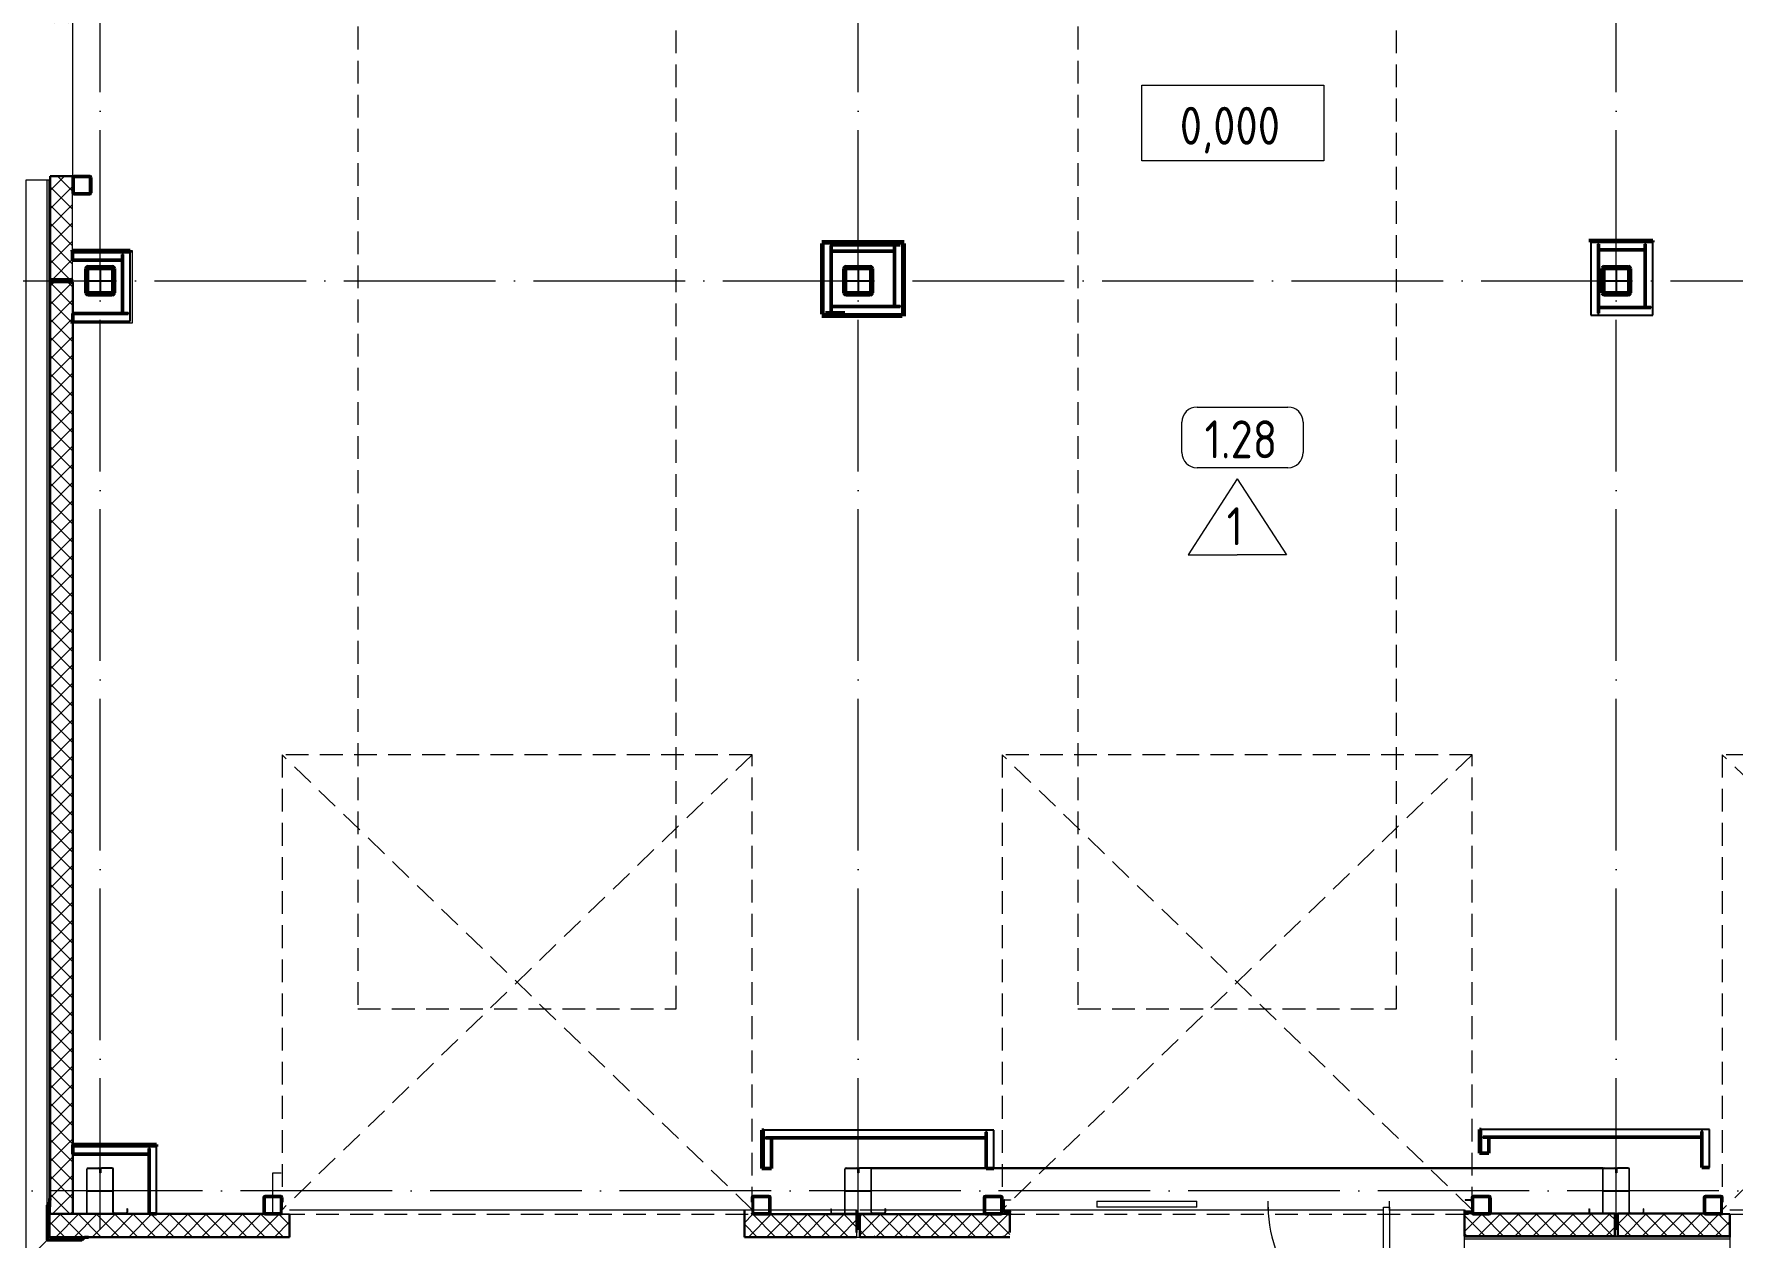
# Model space of a CAD drawing. Header units: millimetres. Extents: x 2559584 to 2748503, y -688364 to -611007.
# Drawn here: x 2680349 to 2691550, y -641851 to -633920 of the extents above; entities that cross this region are included whole.
import ezdxf

# ---------------------------------------------------------------- set-up
doc = ezdxf.new("R2010")
doc.units = ezdxf.units.MM
doc.header["$LTSCALE"] = 50
for name, pattern in [('_ШПТ__20_т__2_5__Линия сетки', [25, 20, -2.5, 0, -2.5]), ('_ШТР__3__1_5_', [4.5, 3, -1.5]), ('CENTER', [50.8, 31.75, -6.35, 6.35, -6.35]), ('GOST2.303 5', [24, 20, -1.5, 1, -1.5])]:
    doc.linetypes.add(name, pattern=pattern)
for name, color, linetype, lineweight in [('A-Wall', 113, 'Continuous', 50), ('G-ANNO-TTLB', 7, 'Continuous', 30), ('Высотные отметки', 7, 'Continuous', 9), ('Марки помещений', 7, 'Continuous', 20), ('Обобщенные модели', 7, 'Continuous', 18), ('ОСИ', 251, 'CENTER', 18), ('Перекрытия', 7, 'Continuous', 18), ('Размерные', 45, 'Continuous', 15), ('Размеры', 7, 'Continuous', 9), ('Средние', 142, 'Continuous', 30), ('Стены разрез', 7, 'Continuous', 30), ('Стены штриховка', 7, 'Continuous', 30), ('Типовые аннотации', 7, 'Continuous', 18)]:
    doc.layers.add(name, color=color, linetype=linetype, lineweight=lineweight)
doc.layers.add('Вспомогательные', color=6, linetype='Continuous', plot=False)
for name, color, linetype, lineweight, true_color in [('Двери', 7, 'Continuous', 9, 0x804000), ('Импосты витража', 7, 'Continuous', 9, 0x004080), ('Каркас_Импост', 7, 'Continuous', 9, 0x804000), ('Линии', 7, 'Continuous', 9, 0x00a600), ('Несущие колонны', 7, 'Continuous', 18, 0x800040), ('Панель', 7, 'Continuous', 9, 0x804000)]:
    doc.layers.add(name, color=color, linetype=linetype, lineweight=lineweight, true_color=true_color)
doc.layers.add('расположение плит', color=7, linetype='Continuous')
doc.styles.add('GOST Common_1', font='GOST_Common.ttf', dxfattribs={"width": 0.9, "height": 250})
pattern_1 = [(45, (0, -30), (-60.1041, 60.1041), []), (135, (0, -30), (-60.1041, -60.1041), [])]

# ---------------------------------------------------------------- blocks, each defined once
blk = doc.blocks.new('243_КолоннаНесущая_Труба_ГОСТ 30245-2003 - 120x120x5-1166357-_О__L1_0_000_')
at = {"layer": 'Несущие колонны', "color": 7, "lineweight": 40}
for p, q in [((-60, 51), (-60, 20)), ((-55, -51), (-55, 51)), ((51, 60), (-51, 60)), ((-51, 55), (51, 55)), ((55, 51), (55, -51)), ((60, -51), (60, 51)), ((51, -55), (-51, -55)), ((-51, -60), (51, -60))]:
    blk.add_line(p, q, dxfattribs=at)
for centre, radius, start, end in [((-51, 51), 9, 90, 180), ((-51, 51), 4, 90, 180), ((51, 51), 9, 0, 90), ((51, 51), 4, 0, 90), ((-51, -51), 9, 180, 270), ((-51, -51), 4, 180, 270), ((51, -51), 4, 270, 0), ((51, -51), 9, 270, 360)]:
    blk.add_arc(centre, radius, start, end, dxfattribs=at)
blk = doc.blocks.new('243_КолоннаНесущая_Труба_ГОСТ 30245-2003 - 120x120x5-V5-_О__L1_0_000_')
at = {"layer": 'Несущие колонны', "color": 7, "lineweight": 40}
for p, q in [((-60, 51), (-60, -51)), ((-55, -51), (-55, 51)), ((51, 60), (-51, 60)), ((-51, 55), (51, 55)), ((55, 51), (55, -51)), ((60, 20), (60, 51)), ((51, -55), (-51, -55)), ((-51, -60), (51, -60))]:
    blk.add_line(p, q, dxfattribs=at)
for centre, radius, start, end in [((-51, 51), 9, 90, 180), ((-51, 51), 4, 90, 180), ((51, 51), 9, 0, 90), ((51, 51), 4, 0, 90), ((-51, -51), 9, 180, 270), ((-51, -51), 4, 180, 270), ((51, -51), 4, 270, 0), ((51, -51), 9, 270, 360)]:
    blk.add_arc(centre, radius, start, end, dxfattribs=at)
blk = doc.blocks.new('243_КолоннаНесущая_Труба_ГОСТ 30245-2003 - 120x120x5-1167948-_О__L1_0_000_')
at = {"layer": 'Несущие колонны', "color": 7, "lineweight": 40}
for p, q in [((-60, 51), (-60, -51)), ((-55, -51), (-55, 51)), ((51, 60), (-51, 60)), ((-51, 55), (51, 55)), ((55, 51), (55, -51)), ((60, -51), (60, 51)), ((51, -55), (-51, -55)), ((-51, -60), (51, -60))]:
    blk.add_line(p, q, dxfattribs=at)
for centre, radius, start, end in [((-51, 51), 9, 90, 180), ((-51, 51), 4, 90, 180), ((51, 51), 9, 0, 90), ((51, 51), 4, 0, 90), ((-51, -51), 9, 180, 270), ((-51, -51), 4, 180, 270), ((51, -51), 9, 270, 360), ((51, -51), 4, 270, 0)]:
    blk.add_arc(centre, radius, start, end, dxfattribs=at)
blk = doc.blocks.new('190_ФЭ_Цоколь_Типовой - ФЭ-Ц1_140х80-1285203-_О__L1_0_000_')
at = {"layer": 'Обобщенные модели'}
for p, q in [((-433, 6695), (-415, 6695)), ((-433, -433), (-433, 6695)), ((-415, 6695), (-295, 6695)), ((-295, 6695), (-281, 6695)), ((-295, -65), (-295, 6695)), ((-281, 6695), (-278, 6695)), ((-281, -51), (-281, 6695)), ((-278, 6695), (-275, 6695)), ((-278, -22), (-278, 6695)), ((-275, -22), (-275, 6695)), ((-281, -281), (-281, -52)), ((-278, -278), (-278, -49)), ((-275, -275), (-275, -32)), ((-295, -295), (-415, -415)), ((-281, -281), (-294, -294)), ((-278, -278), (-281, -281)), ((-275, -275), (-278, -278)), ((-415, -415), (-433, -433))]:
    blk.add_line(p, q, dxfattribs=at)
blk = doc.blocks.new('190_ФЭ_Цоколь_Типовой - ФЭ-Ц1_140х80-1505001-_О__L1_0_000_')
at = {"layer": 'Обобщенные модели'}
for p, q in [((4250, -278), (4250, -275)), ((6000, -275), (4250, -275)), ((4250, -281), (4250, -278)), ((6000, -278), (4250, -278)), ((6000, -281), (4250, -281)), ((4250, -295), (4250, -281)), ((4250, -415), (4250, -295)), ((6000, -295), (4250, -295)), ((6000, -275), (6000, -278)), ((6000, -278), (6000, -281)), ((6000, -281), (6000, -295)), ((6000, -295), (6000, -415)), ((4250, -433), (4250, -415)), ((6000, -433), (4250, -433)), ((6000, -415), (6000, -433))]:
    blk.add_line(p, q, dxfattribs=at)
blk = doc.blocks.new('190_ФЭ_Стена_Стык угловой внешний фигурный - ФЭ-У1_230х230-1307890-_О__L1_0_000_')
at = {"layer": 'Обобщенные модели', "lineweight": 9}
h = blk.add_hatch(dxfattribs=at)
h.set_pattern_fill('FP_6', color=256, style=0, pattern_type=2)
h.set_pattern_definition([(45, (0, 0), (-106.066, 106.066), [])])
h.paths.add_polyline_path([(-231, -295), (-65, -295), (-48, -278), (-48, -277), (-65, -294), (-294, -294), (-294, -65), (-277, -48), (-278, -48), (-295, -65), (-295, -295)], flags=0)
h.paths.add_polyline_path([(-23, -276), (-22, -275), (-32, -276)], flags=0)
h.paths.add_polyline_path([(-276, -32), (-275, -32), (-276, -23)], flags=0)
at = {"layer": 'Обобщенные модели', "lineweight": 40}
for p, q in [((-278, -48), (-295, -65)), ((-295, -65), (-295, -295)), ((-294, -65), (-277, -48)), ((-294, -294), (-294, -65)), ((-275, -22), (-278, -22)), ((-278, -22), (-278, -48)), ((-277, -48), (-277, -23)), ((-277, -23), (-276, -23)), ((-276, -23), (-276, -32)), ((-276, -32), (-275, -32)), ((-275, -32), (-275, -22)), ((-295, -295), (-65, -295)), ((-65, -294), (-294, -294)), ((-48, -277), (-65, -294)), ((-65, -295), (-48, -278)), ((-23, -277), (-48, -277)), ((-48, -278), (-22, -278)), ((-22, -275), (-32, -275)), ((-32, -275), (-32, -276)), ((-32, -276), (-23, -276)), ((-23, -276), (-23, -277)), ((-22, -278), (-22, -275))]:
    blk.add_line(p, q, dxfattribs=at)
blk = doc.blocks.new('Прямоугольный импост - 20х150 мм_Утеплитель_Наружный-1317557-_О__L1_0_000_')
at = {"layer": 'Импосты витража'}
h = blk.add_hatch(dxfattribs=at)
h.set_pattern_fill('FP_8', style=0, pattern_type=2)
h.set_pattern_definition([(225, (6000, -200), (60.1041, -60.1041), []), (135, (6000, -200), (-60.1041, -60.1041), [])])
h.paths.add_polyline_path([(10, -75), (-10, -75), (-10, 75), (10, 75)], flags=0)
at = {"layer": 'Импосты витража', "color": 7, "lineweight": 18}
for p, q in [((-10, 75), (10, 75)), ((-10, -75), (-10, 75)), ((10, 75), (10, -75)), ((10, -75), (-10, -75))]:
    blk.add_line(p, q, dxfattribs=at)
blk = doc.blocks.new('Прямоугольный импост - 20х150 мм_Утеплитель_Наружный-V13-_О__L1_0_000_')
at = {"layer": 'Импосты витража'}
h = blk.add_hatch(dxfattribs=at)
h.set_pattern_fill('FP_9', style=0, pattern_type=2)
h.set_pattern_definition([(315, (-5000, -200), (60.1041, 60.1041), []), (225, (-5000, -200), (60.1041, -60.1041), [])])
h.paths.add_polyline_path([(10, 75), (10, -75), (-10, -75), (-10, 75)], flags=0)
at = {"layer": 'Импосты витража', "color": 7, "lineweight": 18}
for p, q in [((-10, 75), (10, 75)), ((-10, -75), (-10, 75)), ((10, 75), (10, -75)), ((10, -75), (-10, -75))]:
    blk.add_line(p, q, dxfattribs=at)
blk = doc.blocks.new('Прямоугольный импост - 20х150 мм_Утеплитель_Наружный-V14-_О__L1_0_000_')
at = {"layer": 'Импосты витража'}
h = blk.add_hatch(dxfattribs=at)
h.set_pattern_fill('FP_10', style=0, pattern_type=2)
h.set_pattern_definition([(315, (-10000, -200), (60.1041, 60.1041), []), (225, (-10000, -200), (60.1041, -60.1041), [])])
h.paths.add_polyline_path([(10, 75), (10, -75), (-10, -75), (-10, 75)], flags=0)
at = {"layer": 'Импосты витража', "color": 7, "lineweight": 18}
for p, q in [((-10, 75), (10, 75)), ((-10, -75), (-10, 75)), ((10, 75), (10, -75)), ((10, -75), (-10, -75))]:
    blk.add_line(p, q, dxfattribs=at)
blk = doc.blocks.new('050_Марка_Помещение_ОдноЗначение - Номер в прямоугольнике-676399-_О__L1_0_000_')
at = {"layer": 'Типовые аннотации', "color": 0, "lineweight": 9}
for p, q in [((-3, 2), (3, 2)), ((-4, -1), (-4, 1)), ((4, 1), (4, -1)), ((3, -2), (-3, -2))]:
    blk.add_line(p, q, dxfattribs=at)
for centre, start, end in [((-3, 1), 90, 180), ((3, 1), 360, 90), ((-3, -1), 180, 270), ((3, -1), 270, 0)]:
    blk.add_arc(centre, 1, start, end, dxfattribs=at)
blk = doc.blocks.new('Высотные отметки - Рамка-5093-_О__L1_0_000_')
at = {"layer": 'Типовые аннотации', "color": 0, "lineweight": 9}
for p, q in [((-6, 0), (-6, 5)), ((-6, 5), (6, 5)), ((6, 5), (6, 0)), ((6, 0), (-6, 0))]:
    blk.add_line(p, q, dxfattribs=at)
blk = doc.blocks.new('к2')
at = {"color": 0, "linetype": 'Continuous', "lineweight": 60, "ltscale": 150}
for p, q in [((4137508, 536606), (4137508, 536766)), ((4137513, 536606), (4137513, 536766)), ((4137518, 536776), (4137678, 536776)), ((4137518, 536771), (4137678, 536771)), ((4137683, 536766), (4137683, 536606)), ((4137688, 536766), (4137688, 536606)), ((4137678, 536601), (4137518, 536601)), ((4137678, 536596), (4137518, 536596))]:
    blk.add_line(p, q, dxfattribs=at)
at = {"color": 0, "linetype": 'GOST2.303 5', "lineweight": 25, "ltscale": 150}
for p, q in [((4137598, 536778), (4137598, 536594)), ((4137506, 536686), (4137690, 536686))]:
    blk.add_line(p, q, dxfattribs=at)
at = {"color": 0, "linetype": 'Continuous', "lineweight": 60, "ltscale": 150}
for centre, radius, start, end in [((4137518, 536766), 10, 90, 180), ((4137518, 536766), 5, 90, 180), ((4137678, 536766), 10, 0, 90), ((4137678, 536766), 5, 0, 90), ((4137518, 536606), 10, 180, 270), ((4137518, 536606), 5, 180, 270), ((4137678, 536606), 5, 270, 0), ((4137678, 536606), 10, 270, 0)]:
    blk.add_arc(centre, radius, start, end, dxfattribs=at)
at = {"layer": 'Вспомогательные', "color": 0, "ltscale": 10}
blk.add_line((4137513, 536686), (4137683, 536686), dxfattribs=at)
blk = doc.blocks.new('к1')
at = {"color": 0, "linetype": 'ByBlock', "lineweight": -2, "ltscale": 200}
for p, q in [((4142418, 542806), (4142418, 542828)), ((4142418, 542806), (4142421, 542806)), ((4142421, 542806), (4142421, 542828)), ((4142426, 542836), (4142505, 542836)), ((4142426, 542833), (4142505, 542833)), ((4142510, 542828), (4142510, 542544)), ((4142513, 542828), (4142513, 542544)), ((4142683, 542828), (4142683, 542544)), ((4142686, 542828), (4142686, 542544)), ((4142770, 542836), (4142691, 542836)), ((4142770, 542833), (4142691, 542833)), ((4142775, 542806), (4142775, 542828)), ((4142778, 542806), (4142775, 542806)), ((4142778, 542806), (4142778, 542828)), ((4142594, 542544), (4142594, 542567)), ((4142594, 542567), (4142597, 542567)), ((4142597, 542544), (4142597, 542567)), ((4142599, 542544), (4142599, 542567)), ((4142602, 542567), (4142599, 542567)), ((4142602, 542544), (4142602, 542567)), ((4142518, 542539), (4142589, 542539)), ((4142518, 542536), (4142589, 542536)), ((4142678, 542539), (4142607, 542539)), ((4142678, 542536), (4142607, 542536))]:
    blk.add_line(p, q, dxfattribs=at)
for centre, radius, start, end in [((4142426, 542828), 8, 90, 180), ((4142426, 542828), 5, 90, 180), ((4142505, 542828), 8, 0, 90), ((4142505, 542828), 5, 0, 90), ((4142691, 542828), 8, 90, 180), ((4142691, 542828), 5, 90, 180), ((4142770, 542828), 8, 0, 90), ((4142770, 542828), 5, 0, 90), ((4142518, 542544), 8, 180, 270), ((4142518, 542544), 5, 180, 270), ((4142589, 542544), 8, 270, 0), ((4142589, 542544), 5, 270, 0), ((4142607, 542544), 8, 180, 270), ((4142607, 542544), 5, 180, 270), ((4142678, 542544), 5, 270, 0), ((4142678, 542544), 8, 270, 0)]:
    blk.add_arc(centre, radius, start, end, dxfattribs=at)
at = {"layer": 'Вспомогательные', "color": 0, "ltscale": 10}
for p, q in [((4142690, 542836), (4142505, 542836)), ((4142683, 542686), (4142513, 542686))]:
    blk.add_line(p, q, dxfattribs=at)
blk = doc.blocks.new('101_Ворота подъемно-секционные с калиткой - 3000х3000 Правая наружная 2 окна-1500684-_О__L1_0_000_')
at = {"layer": 'Двери', "color": 7}
for p, q in [((-1500, -75), (-1550, -75)), ((1500, -75), (1550, -75)), ((270, -115), (270, -155)), ((270, -115), (300, -115)), ((300, -155), (270, -155)), ((300, -115), (900, -115)), ((900, -155), (300, -155)), ((900, -115), (930, -115)), ((930, -155), (900, -155)), ((930, -155), (930, -115))]:
    blk.add_line(p, q, dxfattribs=at)
at = {"layer": 'Каркас_Импост', "color": 7}
for p, q in [((-1550, -75), (-1550, -155)), ((-1545, -152.3), (-1545, -88)), ((-1545, -92), (-1545, -158)), ((-1541, -157), (-1541, -93)), ((-1500, -85), (-1538, -85)), ((-1537, -80), (-1502.7, -80)), ((-1537, -89), (-1500, -89)), ((-1500, -77.3), (-1500, -75)), ((-1500, -89), (-1500, -85)), ((1500, -77.3), (1500, -75)), ((1500, -89), (1500, -85)), ((1500, -85), (1538, -85)), ((1537, -89), (1500, -89)), ((1537, -80), (1502.7, -80)), ((1541, -157), (1541, -93)), ((1545, -152.3), (1545, -88)), ((1545, -92), (1545, -158)), ((1550, -75), (1550, -155)), ((-1550, -155), (-1547.7, -155)), ((-1538, -165), (-1500, -165)), ((-1500, -161), (-1537, -161)), ((-1500, -165), (-1500, -161)), ((1500, -161), (1537, -161)), ((1500, -165), (1500, -161)), ((1538, -165), (1500, -165)), ((1550, -155), (1547.7, -155))]:
    blk.add_line(p, q, dxfattribs=at)
for centre, radius, start, end in [((-1537, -88), 8, 90, 180), ((-1537, -88), 8, 90, 180), ((-1538, -92), 7, 90, 180), ((-1537, -93), 4, 90, 180), ((-1502.7, -77.3), 2.7, 270, 0), ((-1502.7, -77.3), 2.7, 270, 360), ((1502.7, -77.3), 2.7, 180, 270), ((1502.7, -77.3), 2.7, 180, 270), ((1537, -88), 8, 360, 90), ((1537, -88), 8, 360, 90), ((1537, -93), 4, 360, 90), ((1538, -92), 7, 0, 90), ((-1547.7, -152.3), 2.7, 270, 0), ((-1547.7, -152.3), 2.7, 270, 360), ((-1538, -158), 7, 180, 270), ((-1537, -157), 4, 180, 270), ((1537, -157), 4, 270, 360), ((1538, -158), 7, 270, 0), ((1547.7, -152.3), 2.7, 180, 270), ((1547.7, -152.3), 2.7, 180, 270)]:
    blk.add_arc(centre, radius, start, end, dxfattribs=at)
at = {"layer": 'Панель', "color": 7}
for p, q in [((-1000, 685), (-960, 685)), ((-1000, -115), (-1000, 685)), ((-960, 685), (-960, -115)), ((-1000, -95), (-1000, -155)), ((-200, -95), (-200, -155)), ((-960, -115), (-1000, -115))]:
    blk.add_line(p, q, dxfattribs=at)
blk.add_arc((-1000, -115), 800, 360, 90, dxfattribs=at)
blk = doc.blocks.new('План')
at = {"layer": 'A-Wall', "linetype": 'Continuous', "lineweight": 18}
h = blk.add_hatch(dxfattribs=at)
h.set_pattern_fill('', color=30, scale=300, style=0, pattern_type=0)
h.set_pattern_definition([])
h.paths.add_polyline_path([(198.4, 6198.2), (-182, 6198.2), (-182, 6185.7), (198.4, 6185.7)], flags=0)
h = blk.add_hatch(dxfattribs=at)
h.set_pattern_fill('', color=30, scale=300, style=0, pattern_type=0)
h.set_pattern_definition([])
h.paths.add_polyline_path([(4759.9, 6256.9), (4772.4, 6244.4), (5290.6, 6244.4), (5295.3, 6246), (5303.1, 6256.9)], flags=0)
h = blk.add_hatch(dxfattribs=at)
h.set_pattern_fill('', color=30, scale=300, style=0, pattern_type=0)
h.set_pattern_definition([])
h.paths.add_polyline_path([(4759.9, 5779), (4767.7, 5777.5), (4772.4, 5779), (4772.4, 6244.4), (4767.7, 6249.1), (4759.9, 6244.4)], flags=0)
h = blk.add_hatch(dxfattribs=at)
h.set_pattern_fill('', color=30, scale=300, style=0, pattern_type=0)
h.set_pattern_definition([])
h.paths.add_polyline_path([(4822.4, 6244.4), (4822.4, 6231.9), (5278.1, 6231.9), (5290.6, 6244.4)], flags=0)
h = blk.add_hatch(dxfattribs=at)
h.set_pattern_fill('', color=30, scale=300, angle=-360, style=0, pattern_type=0)
h.set_pattern_definition([])
h.paths.add_polyline_path([(5303.1, 6244.4), (5295.3, 6246), (5290.6, 6244.4), (5290.6, 5779), (5292.2, 5774.3), (5303.1, 5766.5)], flags=0)
h = blk.add_hatch(dxfattribs=at)
h.set_pattern_fill('', color=30, scale=300, style=0, pattern_type=0)
h.set_pattern_definition([])
h.paths.add_polyline_path([(9820.3, 6265.7), (9832.8, 6253.2), (10240.6, 6253.2), (10240.6, 6265.7)], flags=0)
h = blk.add_hatch(dxfattribs=at)
h.set_pattern_fill('', color=30, scale=300, angle=360, style=0, pattern_type=0)
h.set_pattern_definition([])
h.paths.add_polyline_path([(4912.2, 5766.5), (4912.2, 5779), (4772.4, 5779), (4767.7, 5777.5), (4759.9, 5766.5)], flags=0)
h = blk.add_hatch(dxfattribs=at)
h.set_pattern_fill('', color=30, scale=300, angle=360, style=0, pattern_type=0)
h.set_pattern_definition([])
h.paths.add_polyline_path([(4784.9, 5791.5), (4772.4, 5779), (4912.2, 5779), (4912.2, 5791.5)], flags=0)
h = blk.add_hatch(dxfattribs=at)
h.set_pattern_fill('', color=30, scale=300, angle=360, style=0, pattern_type=0)
h.set_pattern_definition([])
h.paths.add_polyline_path([(5290.6, 5766.5), (5292.2, 5774.3), (5290.6, 5779), (4912.2, 5779), (4912.2, 5766.5)], flags=0)
h = blk.add_hatch(dxfattribs=at)
h.set_pattern_fill('', color=30, scale=300, style=0, pattern_type=0)
h.set_pattern_definition([])
h.paths.add_polyline_path([(4364.8, 398.5), (4364.8, 146.1), (4377.3, 146.1), (4377.3, 398.5)], flags=0)
h = blk.add_hatch(dxfattribs=at)
h.set_pattern_fill('', color=30, scale=300, style=0, pattern_type=0)
h.set_pattern_definition([])
h.paths.add_polyline_path([(9097.8, 402.8), (9097.8, 248.5), (9110.3, 248.5), (9110.3, 402.8)], flags=0)
h = blk.add_hatch(dxfattribs=at)
h.set_pattern_fill('', color=30, scale=300, style=0, pattern_type=0)
h.set_pattern_definition([])
h.paths.add_polyline_path([(372.7, 303.9), (-180, 303.9), (-180, 291.4), (372.7, 291.4)], flags=0)
at = {"layer": 'Стены штриховка', "lineweight": 9}
h = blk.add_hatch(dxfattribs=at)
h.set_pattern_fill('FP_5', color=8, style=0, pattern_type=2)
h.set_pattern_definition([(45, (-55, 0), (-60.1041, 60.1041), []), (135, (-55, 0), (-60.1041, -60.1041), [])])
h.paths.add_polyline_path([(-182, 6010), (-182, 6690), (-328, 6690), (-328, 6010)], flags=0)
h.paths.add_polyline_path([(-182, 7700), (-182, 9270), (-328, 9270), (-328, 7700), (-260, 7700)], flags=0)
h.paths.add_polyline_path([(-182, 11580), (-182, 12103), (-328, 12103), (-328, 11580), (-260, 11580)], flags=0)
h = blk.add_hatch(dxfattribs=at)
h.set_pattern_fill('FP_5', color=8, style=0, pattern_type=2)
h.set_pattern_definition([(45, (-55, -30), (-60.1041, 60.1041), []), (135, (-55, -30), (-60.1041, -60.1041), [])])
h.paths.add_polyline_path([(-182, -157), (-182, 5990), (-328, 5990), (-328, -157), (-286.2, -157)])
h = blk.add_hatch(dxfattribs=at)
h.set_pattern_fill('FP_5', color=8, style=0, pattern_type=2)
h.set_pattern_definition(pattern_1)
h.paths.add_polyline_path([(4731.2, -303), (4990, -303), (4990, -157), (4250, -157), (4250, -303), (4317.7, -303)])
h.paths.add_polyline_path([(1216.1, -303), (1250, -303), (1250, -157), (-330.1, -157), (-330.1, -303), (1009.4, -303)])
h = blk.add_hatch(dxfattribs=at)
h.set_pattern_fill('FP_5', color=8, style=0, pattern_type=2)
h.set_pattern_definition(pattern_1)
h.paths.add_polyline_path([(9073.3, -303), (9990, -303), (9990, -157), (9000, -157), (9000, -303)], flags=0)
h.paths.add_polyline_path([(5558.3, -303), (6000, -303), (6000, -157), (5010, -157), (5010, -303), (5144.7, -303)], flags=0)
h = blk.add_hatch(dxfattribs=at)
h.set_pattern_fill('FP_5', color=8, style=0, pattern_type=2)
h.set_pattern_definition(pattern_1)
h.paths.add_polyline_path([(14990, -303), (14990, -157), (13750, -157), (13750, -303), (14242.6, -303)], flags=0)
h.paths.add_polyline_path([(10727.5, -303), (10750, -303), (10750, -157), (10010, -157), (10010, -303), (10520.7, -303)], flags=0)
h = blk.add_hatch(dxfattribs=at)
h.set_pattern_fill('FP_4', color=8, style=0, pattern_type=2)
h.set_pattern_definition([(45, (0, -30), (-106.066, 106.066), [])])
h.paths.add_polyline_path([(4990, -305), (4990, -303), (4250, -303), (4250, -305), (4731.2, -305)], flags=0)
h.paths.add_polyline_path([(1216.1, -305), (1250, -305), (1250, -303), (-275, -303), (-275, -305), (1009.4, -305)], flags=0)
h = blk.add_hatch(dxfattribs=at)
h.set_pattern_fill('FP_4', color=8, style=0, pattern_type=2)
h.set_pattern_definition([(45, (0, -25), (-106.066, 106.066), [])])
h.paths.add_polyline_path([(9990, -300), (9990, -298), (9000, -298), (9000, -300), (9280.1, -300)], flags=0)
h.paths.add_polyline_path([(6000, -300), (6000, -298), (5010, -298), (5010, -300), (5971.8, -300)], flags=0)
h = blk.add_hatch(dxfattribs=at)
h.set_pattern_fill('FP_4', color=8, style=0, pattern_type=2)
h.set_pattern_definition([(45, (-5e-10, -30.07), (-106.066, 106.066), [])])
h.paths.add_polyline_path([(14990, -305.1), (14990, -303.1), (13750, -303.1), (13750, -305.1), (14242.6, -305.1)], flags=0)
h.paths.add_polyline_path([(10520.7, -305.1), (10750, -305.1), (10750, -303.1), (10010, -303.1), (10010, -305.1), (10107.2, -305.1)], flags=0)
at = {"layer": 'A-Wall', "color": 0, "linetype": 'Continuous', "lineweight": 50}
for p, q in [((198.4, 6198.2), (-182, 6198.2)), ((148.4, 6173.2), (148.4, 5782.8)), ((198.4, 6185.7), (198.4, 6198.2)), ((5303.1, 6256.9), (4759.9, 6256.9)), ((4759.9, 6244.4), (4759.9, 5779)), ((4822.4, 6194.4), (5240.6, 6194.4)), ((5240.6, 6231.9), (5240.6, 5829)), ((5303.1, 5766.5), (5303.1, 6244.4)), ((10240.6, 6265.7), (9820.3, 6265.7)), ((9882.8, 5784.7), (9882.8, 6240.7)), ((9882.8, 6203.2), (10190.6, 6203.2)), ((10190.6, 6240.7), (10190.6, 5822.2)), ((4912.2, 5829), (4822.4, 5829)), ((5278.1, 5829), (4912.2, 5829)), ((185.9, 5782.8), (-180, 5782.8)), ((4759.9, 5766.5), (4912.2, 5766.5)), ((4912.2, 5766.5), (5290.6, 5766.5)), ((10228.1, 5822.2), (9882.8, 5822.2)), ((4377.3, 398.5), (4364.8, 398.5)), ((4364.8, 398.5), (4364.8, 146.1)), ((4389.8, 348.5), (5845.3, 348.5)), ((4427.3, 146.1), (4427.3, 348.5)), ((5845.3, 386), (5845.3, 147.4)), ((9110.3, 402.8), (9097.8, 402.8)), ((9097.8, 402.8), (9097.8, 248.5)), ((9122.8, 352.8), (10564.6, 352.8)), ((9160.3, 248.5), (9160.3, 352.8)), ((10564.6, 390.3), (10564.6, 153.3)), ((372.7, 303.9), (-180, 303.9)), ((-180, 241.4), (322.7, 241.4)), ((322.7, 278.9), (322.7, -153)), ((372.7, 291.4), (372.7, 303.9)), ((9097.8, 248.5), (9160.3, 248.5)), ((4364.8, 146.1), (4427.3, 146.1)), ((10564.6, 153.3), (10614.6, 153.3))]:
    blk.add_line(p, q, dxfattribs=at)
at = {"layer": 'A-Wall', "color": 8, "linetype": 'Continuous', "lineweight": 50}
for p, q in [((-182, 6198.2), (-182, 6135.7)), ((4822.4, 5791.5), (4822.4, 6231.9)), ((10240.6, 6253.2), (10240.6, 6265.7)), ((-182, 6135.7), (148.4, 6135.7)), ((-180, 5782.8), (-180, 5732.8)), ((-180, 303.9), (-180, 241.4)), ((5845.3, 147.4), (5895.3, 147.4)), ((322.7, -153), (372.7, -153))]:
    blk.add_line(p, q, dxfattribs=at)
at = {"layer": 'A-Wall', "color": 0, "linetype": 'Continuous', "lineweight": 25}
for p, q in [((198.4, 6185.7), (-182, 6185.7)), ((-182, 6185.7), (198.4, 6185.7)), ((198.4, 6185.7), (148.4, 6185.7)), ((148.4, 6185.7), (148.4, 6173.2)), ((198.4, 5732.8), (198.4, 6185.7)), ((4772.4, 6244.4), (4772.4, 5779)), ((4772.4, 5779), (4772.4, 6244.4)), ((5290.6, 6244.4), (4772.4, 6244.4)), ((4772.4, 6244.4), (5290.6, 6244.4)), ((5290.6, 6244.4), (4822.4, 6244.4)), ((4822.4, 6231.9), (5278.1, 6231.9)), ((5240.6, 6244.4), (5240.6, 6231.9)), ((5290.6, 5779), (5290.6, 6244.4)), ((5290.6, 6244.4), (5290.6, 5779)), ((10240.6, 6253.2), (9832.8, 6253.2)), ((9832.8, 6253.2), (9832.8, 6203.2)), ((9832.8, 6253.2), (10240.6, 6253.2)), ((9882.8, 6253.2), (9832.8, 6253.2)), ((9832.8, 6253.2), (9832.8, 5772.2)), ((9882.8, 6240.7), (9882.8, 6253.2)), ((10240.6, 5772.2), (10240.6, 6253.2)), ((5290.6, 5829), (5278.1, 5829)), ((-180, 5732.8), (198.4, 5732.8)), ((198.4, 5782.8), (185.9, 5782.8)), ((198.4, 5732.8), (198.4, 5782.8)), ((4772.4, 5779), (4912.2, 5779)), ((4772.4, 5779), (4912.2, 5779)), ((4912.2, 5779), (4772.4, 5779)), ((4912.2, 5791.5), (4784.9, 5791.5)), ((4822.4, 5779), (4822.4, 5791.5)), ((4912.2, 5779), (5290.6, 5779)), ((5290.6, 5779), (4912.2, 5779)), ((9832.8, 5772.2), (10240.6, 5772.2)), ((10240.6, 5822.2), (10228.1, 5822.2)), ((10240.6, 5772.2), (10240.6, 5822.2)), ((4377.3, 398.5), (4377.3, 146.1)), ((4377.3, 146.1), (4377.3, 398.5)), ((4377.3, 398.5), (4377.3, 348.5)), ((5895.3, 398.5), (4377.3, 398.5)), ((4377.3, 348.5), (4389.8, 348.5)), ((5895.3, 398.5), (5845.3, 398.5)), ((5845.3, 398.5), (5845.3, 386)), ((5895.3, 147.4), (5895.3, 398.5)), ((9110.3, 402.8), (9110.3, 248.5)), ((9110.3, 248.5), (9110.3, 402.8)), ((9110.3, 402.8), (9110.3, 352.8)), ((10614.6, 402.8), (9110.3, 402.8)), ((9110.3, 352.8), (9122.8, 352.8)), ((10614.6, 402.8), (10564.6, 402.8)), ((10564.6, 402.8), (10564.6, 390.3)), ((10614.6, 153.3), (10614.6, 402.8)), ((372.7, 291.4), (-180, 291.4)), ((-180, 291.4), (372.7, 291.4)), ((372.7, 291.4), (322.7, 291.4)), ((322.7, 291.4), (322.7, 278.9)), ((372.7, -153), (372.7, 291.4))]:
    blk.add_line(p, q, dxfattribs=at)
at = {"layer": 'A-Wall', "color": 11, "linetype": 'Continuous', "lineweight": 25}
for p, q in [((4822.4, 6231.9), (4822.4, 6244.4)), ((4822.4, 6244.4), (4822.4, 6231.9)), ((10240.6, 6253.2), (10190.6, 6253.2)), ((10190.6, 6253.2), (10190.6, 6240.7)), ((9832.8, 5772.2), (9882.8, 5772.2)), ((9882.8, 5772.2), (9882.8, 5784.7))]:
    blk.add_line(p, q, dxfattribs=at)
at = {"layer": 'G-ANNO-TTLB', "color": 8, "lineweight": 9}
for p, q in [((7500.9, 4694.1), (7177.4, 4193.6)), ((7500.9, 4694.1), (7824.4, 4193.6)), ((7177.4, 4193.6), (7500.9, 4193.6)), ((7824.4, 4193.6), (7500.9, 4193.6))]:
    blk.add_line(p, q, dxfattribs=at)
at = {"layer": 'Линии', "color": 8, "linetype": '_ШТР__3__1_5_', "lineweight": 18}
for p, q in [((1700, 7900), (1700, 1200)), ((3800, 1200), (3800, 7900)), ((6450, 7900), (6450, 1200)), ((8550, 1200), (8550, 7900)), ((1700, 1200), (3800, 1200)), ((6450, 1200), (8550, 1200))]:
    blk.add_line(p, q, dxfattribs=at)
at = {"layer": 'Линии', "color": 8, "linetype": '_ШТР__3__1_5_'}
for p, q in [((4300, 2875), (1200, 2875)), ((1200, 2875), (1200, -125)), ((4300, -125), (1200, 2875)), ((4300, 2875), (1200, -125)), ((4300, -125), (4300, 2875)), ((9050, 2875), (5950, 2875)), ((5950, 2875), (5950, -125)), ((9050, -125), (5950, 2875)), ((9050, 2875), (5950, -125)), ((9050, -125), (9050, 2875)), ((13800, 2875), (10700, 2875)), ((10700, 2875), (10700, -125)), ((13800, -125), (10700, 2875)), ((13800, 2875), (10700, -125)), ((1200, -155), (4300, -155)), ((5950, -155), (9050, -155)), ((10700, -155), (13800, -155))]:
    blk.add_line(p, q, dxfattribs=at)
at = {"layer": 'ОСИ', "color": 8, "linetype": '_ШПТ__20_т__2_5__Линия сетки'}
for p, q in [((0, -4008), (0, 13323)), ((5000, -4008), (5000, 13323)), ((10000, -4008), (10000, 13323)), ((21927.8, 0), (-4642.5, 0))]:
    blk.add_line(p, q, dxfattribs=at)
at = {"layer": 'ОСИ', "color": 0, "linetype": '_ШПТ__20_т__2_5__Линия сетки'}
blk.add_line((-4642.5, 6000), (47022, 6000), dxfattribs=at)
at = {"layer": 'Перекрытия', "color": 8}
for p, q in [((-182.9, 7702.7), (-182.9, 6692.7)), ((1250, -125), (4250, -125)), ((6000, -125), (8460, -125)), ((8500, -125), (9000, -125)), ((10750, -125), (13750, -125))]:
    blk.add_line(p, q, dxfattribs=at)
at = {"layer": 'Размеры', "color": 0, "ltscale": 75}
for p, q in [((-194.9, 6198.2, 20647), (211.1, 6198.2, 20647)), ((211.1, 6198.2, 20647), (211.1, 5720.2, 20647)), ((211.1, 5720.2, 20647), (-194.9, 5720.2, 20647))]:
    blk.add_line(p, q, dxfattribs=at)
at = {"layer": 'Размеры', "color": 8, "ltscale": 75}
blk.add_lwpolyline([(1140, -153), (1140, 119), (1194.7, 119)], dxfattribs=at)
at = {"layer": 'Средние', "color": 8, "linetype": 'CENTER', "ltscale": 150}
blk.add_line((5081, 150), (9915, 150), dxfattribs=at)
at = {"layer": 'Стены разрез', "color": 8}
for p, q in [((-330, 6690), (-330, 6010)), ((-180, 6690), (-330, 6690)), ((-180, 6681), (-180, 6690)), ((-330, 6010), (-180, 6010)), ((-330, 5990), (-330, -105)), ((-180, 5990), (-330, 5990)), ((-180, -135), (-180, 5990)), ((1089, -153), (-330.1, -153)), ((1200, -125), (1191, -125)), ((1250, -305), (1250, -155)), ((4250, -125), (4250, -305)), ((4309, -125), (4300, -125)), ((4990, -155), (4411, -155)), ((4990, -275), (4990, -125)), ((5839, -155), (5010, -155)), ((5010, -155), (5010, -305)), ((5950, -125), (5941, -125)), ((6000, -275), (6000, -125)), ((9000, -125), (9000, -300)), ((9059, -125), (9050, -125)), ((9990, -150), (9161, -150)), ((9990, -300), (9990, -150)), ((10589, -150), (10010, -150)), ((10010, -150), (10010, -300)), ((10700, -125), (10691, -125)), ((10750, -305), (10750, -155)), ((-330.1, -305), (1250, -305)), ((4250, -305), (4990, -305)), ((5010, -305), (6000, -305)), ((9000, -300), (9990, -300)), ((10010, -300), (10750, -300))]:
    blk.add_line(p, q, dxfattribs=at)
at = {"layer": 'Стены штриховка', "color": 8, "lineweight": 9}
for p, q in [((-328, 6010), (-328, 6690)), ((-182, 6010), (-182, 6690)), ((-328, -153), (-328, 5990)), ((-182, -153), (-182, 5990)), ((1250, -155), (-330.1, -155)), ((4990, -127), (4250, -127)), ((6000, -127), (5010, -127)), ((9990, -152), (9000, -152)), ((10750, -152), (10010, -152)), ((1250, -303), (-328, -303)), ((4990, -303), (4250, -303)), ((6000, -303), (5010, -303)), ((9990, -298), (9000, -298)), ((10750, -298), (10010, -298))]:
    blk.add_line(p, q, dxfattribs=at)
at = {"layer": 'Высотные отметки', "color": 8, "lineweight": 20, "xscale": 99.99999999999993, "yscale": 99.99999999999993, "zscale": 99.99999999999993}
blk.add_blockref('Высотные отметки - Рамка-5093-_О__L1_0_000_', (7472.1, 6789.7), dxfattribs=at)
at = {"layer": 'Двери', "color": 8, "rotation": 180}
blk.add_blockref('101_Ворота подъемно-секционные с калиткой - 3000х3000 Правая наружная 2 окна-1500684-_О__L1_0_000_', (7504.3, -223.9), dxfattribs=at)
at = {"layer": 'Импосты витража', "color": 8, "extrusion": (0, 0, -1)}
for name, p, rotation in [('Прямоугольный импост - 20х150 мм_Утеплитель_Наружный-1317557-_О__L1_0_000_', (255, 6000), 270.0000000000001), ('Прямоугольный импост - 20х150 мм_Утеплитель_Наружный-V13-_О__L1_0_000_', (-5000, -230), 180), ('Прямоугольный импост - 20х150 мм_Утеплитель_Наружный-V14-_О__L1_0_000_', (-10000, -225), 180)]:
    blk.add_blockref(name, p, dxfattribs=dict(at, rotation=rotation))
at = {"layer": 'Марки помещений', "color": 8, "xscale": 99.99999999999993, "yscale": 99.99999999999993, "zscale": 99.99999999999993}
blk.add_blockref('050_Марка_Помещение_ОдноЗначение - Номер в прямоугольнике-676399-_О__L1_0_000_', (7535.1, 4966.8), dxfattribs=at)
at = {"layer": 'Несущие колонны', "color": 8}
for name, p in [('243_КолоннаНесущая_Труба_ГОСТ 30245-2003 - 120x120x5-1167948-_О__L1_0_000_', (-120, 6630)), ('243_КолоннаНесущая_Труба_ГОСТ 30245-2003 - 120x120x5-V5-_О__L1_0_000_', (1140, -95)), ('243_КолоннаНесущая_Труба_ГОСТ 30245-2003 - 120x120x5-1166357-_О__L1_0_000_', (4360, -95)), ('243_КолоннаНесущая_Труба_ГОСТ 30245-2003 - 120x120x5-V5-_О__L1_0_000_', (5890, -95)), ('243_КолоннаНесущая_Труба_ГОСТ 30245-2003 - 120x120x5-1166357-_О__L1_0_000_', (9110, -95)), ('243_КолоннаНесущая_Труба_ГОСТ 30245-2003 - 120x120x5-V5-_О__L1_0_000_', (10640, -95))]:
    blk.add_blockref(name, p, dxfattribs=at)
at = {"layer": 'Обобщенные модели', "color": 8}
for name, p in [('190_ФЭ_Цоколь_Типовой - ФЭ-Ц1_140х80-1285203-_О__L1_0_000_', (-55, -30)), ('190_ФЭ_Стена_Стык угловой внешний фигурный - ФЭ-У1_230х230-1307890-_О__L1_0_000_', (-55, -30)), ('190_ФЭ_Цоколь_Типовой - ФЭ-Ц1_140х80-1505001-_О__L1_0_000_', (4750, -24.9))]:
    blk.add_blockref(name, p, dxfattribs=at)
at = {"layer": 'Размерные', "color": 8}
for p in [(-4137597.8, -530686.2), (-4132597.8, -530686.2), (-4127597.8, -530686.2), (-4127597.8, -530686.2)]:
    blk.add_blockref('к2', p, dxfattribs=at)
at = {"layer": 'Размерные', "color": 8, "rotation": 180}
for p in [(4142597.8, 542686.2), (4147597.8, 542686.2), (4152597.8, 542686.2)]:
    blk.add_blockref('к1', p, dxfattribs=at)
at = {"layer": 'G-ANNO-TTLB', "color": 8, "lineweight": 9, "insert": (7430.6, 4506.1), "char_height": 250, "width": 606.076, "attachment_point": 1, "style": 'GOST Common_1'}
blk.add_mtext('1', dxfattribs=at)
at = {"layer": 'Высотные отметки', "color": 8, "insert": (7121.4, 7146.4), "char_height": 250, "width": 841.764, "attachment_point": 1, "line_spacing_factor": 1.022761, "style": 'GOST Common_1'}
blk.add_mtext('0,000', dxfattribs=at)
at = {"layer": 'Марки помещений', "color": 8, "lineweight": 9, "insert": (7285.2, 5079), "char_height": 250, "width": 606.076, "attachment_point": 1, "style": 'GOST Common_1'}
blk.add_mtext('1.28', dxfattribs=at)

msp = doc.modelspace()

# ---------------------------------------------------------------- block references
at = {"layer": 'расположение плит', "color": 8}
msp.add_blockref('План', (2680785.5, -641545.9), dxfattribs=at)

doc.saveas('drawing.dxf')
